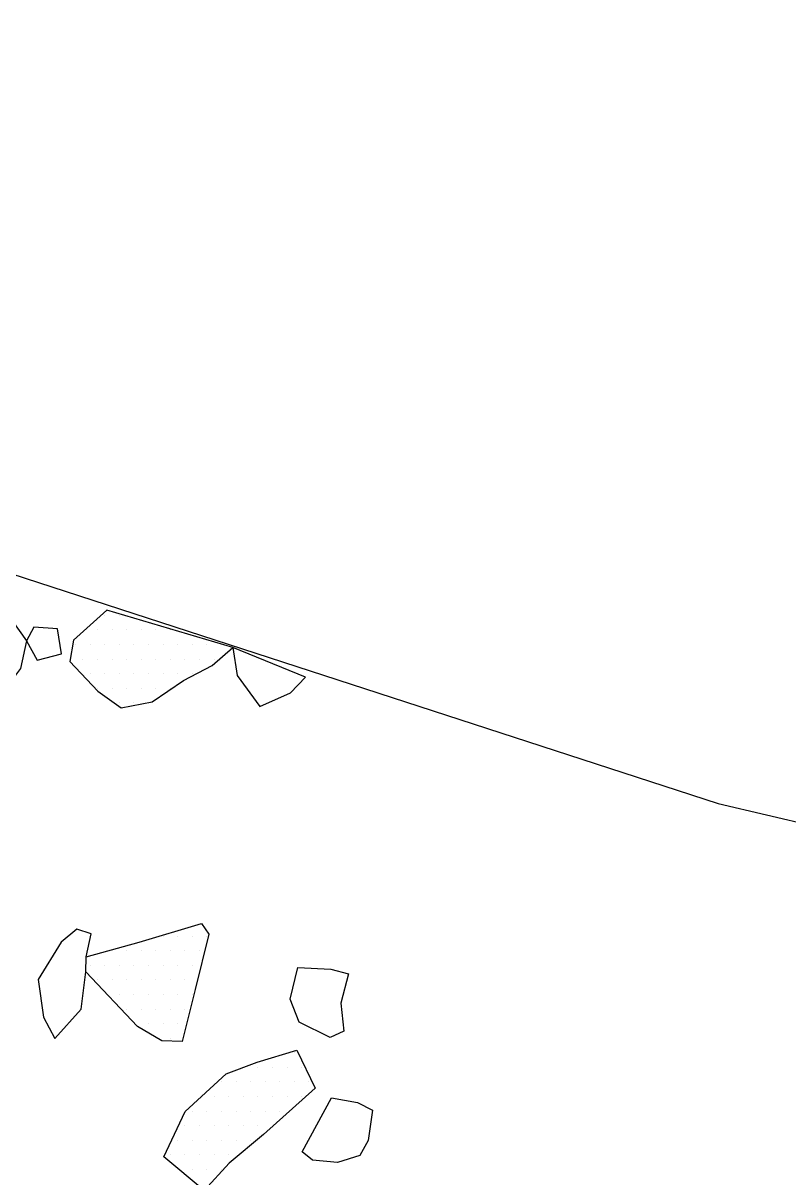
# Model space of a CAD drawing. Header units: metres. Extents: x -8.98 to -4.82, y -17.36 to -14.04.
# Drawn here: x -7.095 to -6.438, y -15.032 to -14.042 of the extents above; entities that cross this region are included whole.
import ezdxf

# ---------------------------------------------------------------- set-up
doc = ezdxf.new("R2010")
doc.units = ezdxf.units.M
doc.header["$LTSCALE"] = 25
doc.header["$MEASUREMENT"] = 0
doc.linetypes.add('STRICHPUNKTX2', pattern=[2, 1, -0.5, 0, -0.5])
doc.layers.get('0').update_dxf_attribs({"linetype": 'CONTINUOUS'})
for name, color, linetype in [('GRABUNGSGRENZE', 3, 'STRICHPUNKTX2'), ('STEINE', 4, 'CONTINUOUS'), ('STEINESCHRAFF', 4, 'CONTINUOUS')]:
    doc.layers.add(name, color=color, linetype=linetype)

# ---------------------------------------------------------------- blocks, each defined once
blk = doc.blocks.new('*X7')
at = {"color": 0}
for p, q in [((-702.5, -1455), (-702.5, -1455)), ((-701.25, -1455), (-701.25, -1455)), ((-703.125, -1456.25), (-703.125, -1456.25)), ((-701.875, -1456.25), (-701.875, -1456.25)), ((-700.625, -1456.25), (-700.625, -1456.25)), ((-699.375, -1456.25), (-699.375, -1456.25)), ((-698.125, -1456.25), (-698.125, -1456.25)), ((-696.875, -1456.25), (-696.875, -1456.25)), ((-705, -1457.5), (-705, -1457.5)), ((-703.75, -1457.5), (-703.75, -1457.5)), ((-702.5, -1457.5), (-702.5, -1457.5)), ((-701.25, -1457.5), (-701.25, -1457.5)), ((-700, -1457.5), (-700, -1457.5)), ((-698.75, -1457.5), (-698.75, -1457.5)), ((-697.5, -1457.5), (-697.5, -1457.5)), ((-696.25, -1457.5), (-696.25, -1457.5)), ((-695, -1457.5), (-695, -1457.5)), ((-693.75, -1457.5), (-693.75, -1457.5)), ((-692.5, -1457.5), (-692.5, -1457.5)), ((-704.375, -1458.75), (-704.375, -1458.75)), ((-703.125, -1458.75), (-703.125, -1458.75)), ((-701.875, -1458.75), (-701.875, -1458.75)), ((-700.625, -1458.75), (-700.625, -1458.75)), ((-699.375, -1458.75), (-699.375, -1458.75)), ((-698.125, -1458.75), (-698.125, -1458.75)), ((-696.875, -1458.75), (-696.875, -1458.75)), ((-695.625, -1458.75), (-695.625, -1458.75)), ((-694.375, -1458.75), (-694.375, -1458.75)), ((-693.125, -1458.75), (-693.125, -1458.75)), ((-703.75, -1460), (-703.75, -1460)), ((-702.5, -1460), (-702.5, -1460)), ((-701.25, -1460), (-701.25, -1460)), ((-700, -1460), (-700, -1460)), ((-698.75, -1460), (-698.75, -1460)), ((-697.5, -1460), (-697.5, -1460)), ((-696.25, -1460), (-696.25, -1460)), ((-695, -1460), (-695, -1460)), ((-703.125, -1461.25), (-703.125, -1461.25)), ((-701.875, -1461.25), (-701.875, -1461.25)), ((-700.625, -1461.25), (-700.625, -1461.25)), ((-699.375, -1461.25), (-699.375, -1461.25)), ((-698.125, -1461.25), (-698.125, -1461.25)), ((-696.875, -1461.25), (-696.875, -1461.25)), ((-701.25, -1462.5), (-701.25, -1462.5)), ((-700, -1462.5), (-700, -1462.5)), ((-697.5, -1482.5), (-697.5, -1482.5)), ((-696.25, -1482.5), (-696.25, -1482.5)), ((-695, -1482.5), (-695, -1482.5)), ((-693.75, -1482.5), (-693.75, -1482.5)), ((-701.875, -1483.75), (-701.875, -1483.75)), ((-700.625, -1483.75), (-700.625, -1483.75)), ((-699.375, -1483.75), (-699.375, -1483.75)), ((-698.125, -1483.75), (-698.125, -1483.75)), ((-696.875, -1483.75), (-696.875, -1483.75)), ((-695.625, -1483.75), (-695.625, -1483.75)), ((-694.375, -1483.75), (-694.375, -1483.75)), ((-703.75, -1485), (-703.75, -1485)), ((-702.5, -1485), (-702.5, -1485)), ((-701.25, -1485), (-701.25, -1485)), ((-700, -1485), (-700, -1485)), ((-698.75, -1485), (-698.75, -1485)), ((-697.5, -1485), (-697.5, -1485)), ((-696.25, -1485), (-696.25, -1485)), ((-695, -1485), (-695, -1485)), ((-703.125, -1486.25), (-703.125, -1486.25)), ((-701.875, -1486.25), (-701.875, -1486.25)), ((-700.625, -1486.25), (-700.625, -1486.25)), ((-699.375, -1486.25), (-699.375, -1486.25)), ((-698.125, -1486.25), (-698.125, -1486.25)), ((-696.875, -1486.25), (-696.875, -1486.25)), ((-695.625, -1486.25), (-695.625, -1486.25)), ((-701.25, -1487.5), (-701.25, -1487.5)), ((-700, -1487.5), (-700, -1487.5)), ((-698.75, -1487.5), (-698.75, -1487.5)), ((-697.5, -1487.5), (-697.5, -1487.5)), ((-696.25, -1487.5), (-696.25, -1487.5)), ((-695, -1487.5), (-695, -1487.5)), ((-700.625, -1488.75), (-700.625, -1488.75)), ((-699.375, -1488.75), (-699.375, -1488.75)), ((-698.125, -1488.75), (-698.125, -1488.75)), ((-696.875, -1488.75), (-696.875, -1488.75)), ((-695.625, -1488.75), (-695.625, -1488.75)), ((-698.75, -1490), (-698.75, -1490)), ((-697.5, -1490), (-697.5, -1490)), ((-696.25, -1490), (-696.25, -1490)), ((-696.875, -1491.25), (-696.875, -1491.25)), ((-686.25, -1492.5), (-686.25, -1492.5)), ((-690.625, -1493.75), (-690.625, -1493.75)), ((-689.375, -1493.75), (-689.375, -1493.75)), ((-688.125, -1493.75), (-688.125, -1493.75)), ((-686.875, -1493.75), (-686.875, -1493.75)), ((-685.625, -1493.75), (-685.625, -1493.75)), ((-692.5, -1495), (-692.5, -1495)), ((-691.25, -1495), (-691.25, -1495)), ((-690, -1495), (-690, -1495)), ((-688.75, -1495), (-688.75, -1495)), ((-687.5, -1495), (-687.5, -1495)), ((-686.25, -1495), (-686.25, -1495)), ((-685, -1495), (-685, -1495)), ((-693.125, -1496.25), (-693.125, -1496.25)), ((-691.875, -1496.25), (-691.875, -1496.25)), ((-690.625, -1496.25), (-690.625, -1496.25)), ((-689.375, -1496.25), (-689.375, -1496.25)), ((-688.125, -1496.25), (-688.125, -1496.25)), ((-686.875, -1496.25), (-686.875, -1496.25)), ((-685.625, -1496.25), (-685.625, -1496.25)), ((-695, -1497.5), (-695, -1497.5)), ((-693.75, -1497.5), (-693.75, -1497.5)), ((-692.5, -1497.5), (-692.5, -1497.5)), ((-691.25, -1497.5), (-691.25, -1497.5)), ((-690, -1497.5), (-690, -1497.5)), ((-688.75, -1497.5), (-688.75, -1497.5)), ((-687.5, -1497.5), (-687.5, -1497.5)), ((-695.625, -1498.75), (-695.625, -1498.75)), ((-694.375, -1498.75), (-694.375, -1498.75)), ((-693.125, -1498.75), (-693.125, -1498.75)), ((-691.875, -1498.75), (-691.875, -1498.75)), ((-690.625, -1498.75), (-690.625, -1498.75)), ((-689.375, -1498.75), (-689.375, -1498.75)), ((-688.125, -1498.75), (-688.125, -1498.75)), ((-696.25, -1500), (-696.25, -1500)), ((-695, -1500), (-695, -1500)), ((-693.75, -1500), (-693.75, -1500)), ((-692.5, -1500), (-692.5, -1500)), ((-691.25, -1500), (-691.25, -1500)), ((-690, -1500), (-690, -1500)), ((-696.875, -1501.25), (-696.875, -1501.25)), ((-695.625, -1501.25), (-695.625, -1501.25)), ((-694.375, -1501.25), (-694.375, -1501.25)), ((-693.125, -1501.25), (-693.125, -1501.25)), ((-691.875, -1501.25), (-691.875, -1501.25)), ((-695, -1502.5), (-695, -1502.5)), ((-693.75, -1502.5), (-693.75, -1502.5)), ((-692.5, -1502.5), (-692.5, -1502.5))]:
    blk.add_line(p, q, dxfattribs=at)

msp = doc.modelspace()

# ---------------------------------------------------------------- linework, layer by layer
at = {"layer": 'GRABUNGSGRENZE', "flags": 128}
for points in [[(-8.90613, -17.00201), (-8.94954, -16.38726), (-8.94881, -16.08954), (-8.94179, -15.43396), (-8.97927, -15.15311), (-8.96599, -14.64535), (-8.91355, -14.04223), (-8.37161, -14.08555), (-7.74947, -14.30467), (-6.4991, -14.7113)], [(-6.4991, -14.7113), (-6.22222, -14.77573), (-5.88982, -14.8761), (-5.67368, -14.92672), (-4.93486, -15.20684), (-4.92975, -15.85502), (-4.8765, -16.33903), (-4.81893, -16.97948), (-4.95853, -16.99295), (-5.07979, -17.00639), (-5.15618, -17.03811), (-5.15302, -17.09874), (-5.15302, -17.09874), (-5.11698, -17.33564), (-5.57048, -17.3491), (-6.50677, -17.35045)]]:
    msp.add_lwpolyline(points, dxfattribs=at)
at = {"layer": 'STEINE'}
for points in [[(-7.17925, -14.60592), (-7.1752, -14.57431), (-7.18085, -14.53149), (-7.18545, -14.51722), (-7.1671, -14.51262), (-7.13956, -14.52279), (-7.11099, -14.54519), (-7.09211, -14.57168), (-7.09718, -14.59565), (-7.10584, -14.60687), (-7.13336, -14.61148), (-7.17925, -14.60592)], [(-6.91521, -14.57763), (-7.02331, -14.54562), (-7.05183, -14.57113), (-7.05488, -14.58949), (-7.03089, -14.61495), (-7.011, -14.62921), (-6.98449, -14.62409), (-6.95749, -14.60571), (-6.93303, -14.59294), (-6.91521, -14.57763)], [(-7.06561, -14.56146), (-7.086, -14.55995), (-7.09211, -14.57168), (-7.08291, -14.58849), (-7.06202, -14.58287), (-7.06561, -14.56146)], [(-6.91521, -14.57763), (-6.91162, -14.60159), (-6.89222, -14.62808), (-6.86572, -14.61632), (-6.85299, -14.60306), (-6.91521, -14.57763)], [(-7.04087, -14.84284), (-7.03681, -14.82295), (-7.04905, -14.81888), (-7.06229, -14.83011), (-7.08214, -14.86225), (-7.07752, -14.89436), (-7.06782, -14.9127), (-7.04541, -14.8877), (-7.04137, -14.85558)], [(-7.04087, -14.84284), (-6.99551, -14.83005), (-6.942, -14.81419), (-6.93587, -14.82336), (-6.94755, -14.87078), (-6.95873, -14.91515), (-6.97606, -14.91465), (-6.99697, -14.90244), (-7.04137, -14.85558), (-7.04087, -14.84284)], [(-6.86598, -14.87886), (-6.85938, -14.85184), (-6.83134, -14.85334), (-6.81604, -14.8574), (-6.82265, -14.88239), (-6.82007, -14.90635), (-6.83179, -14.91197), (-6.85831, -14.89874), (-6.86598, -14.87886)], [(-6.93974, -15.04308), (-6.97443, -15.01406), (-6.95612, -14.9753), (-6.92097, -14.94315), (-6.89448, -14.93293), (-6.86033, -14.9227), (-6.8445, -14.95531), (-6.88881, -14.99511), (-6.91835, -15.01961), (-6.93974, -15.04308)], [(-6.85566, -15.00987), (-6.83072, -14.96345), (-6.80829, -14.96751), (-6.79554, -14.97412), (-6.79908, -15.00013), (-6.80621, -15.01288), (-6.82557, -15.01901), (-6.84699, -15.017), (-6.85566, -15.00987)]]:
    msp.add_lwpolyline(points, dxfattribs=at)

# ---------------------------------------------------------------- block references
at = {"layer": 'STEINESCHRAFF', "xscale": 0.01, "yscale": 0.01, "zscale": 0.01}
msp.add_blockref('*X7', (0, 0), dxfattribs=at)

doc.saveas('drawing.dxf')
